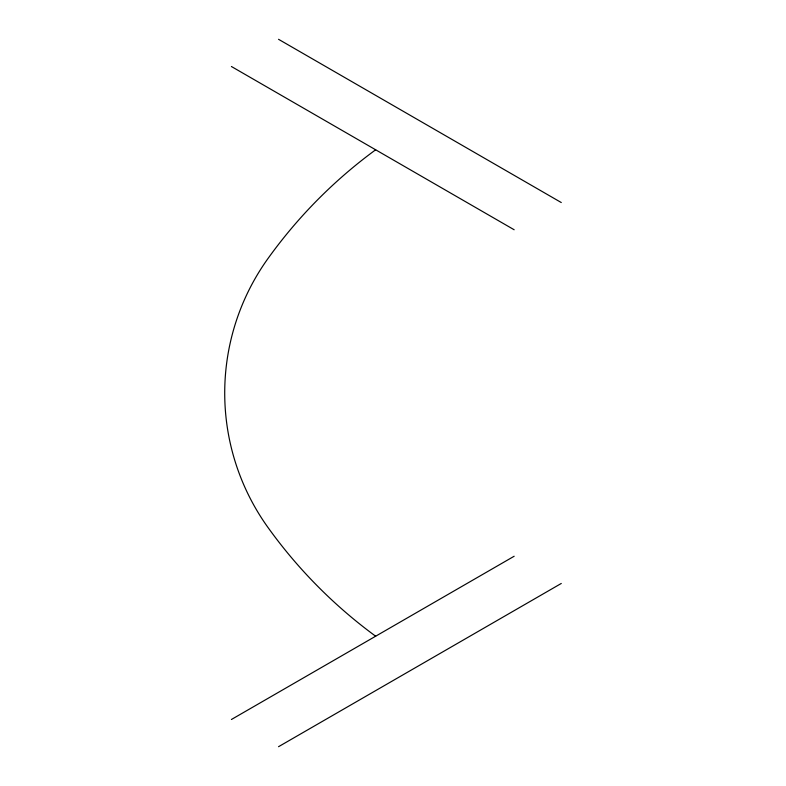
<?xml version="1.0" encoding="UTF-8"?>
<svg xmlns="http://www.w3.org/2000/svg" width="786" height="786" viewBox="0 0 786 786"><rect width="100%" height="100%" fill="white"/><g stroke="black" fill="none" stroke-linecap="round" stroke-linejoin="round"><path stroke-width="1.18" d="M231.408 719.495L514.162 556.242M278.539 746.7L561.283 583.458M278.539 39.3L561.283 202.542M231.408 66.505L514.162 229.758M375.659 149.792A486.269 486.269 0 0 0 267.947 258.584A230.593 230.593 0 0 0 267.947 527.416A486.269 486.269 0 0 0 375.659 636.208"/></g></svg>
